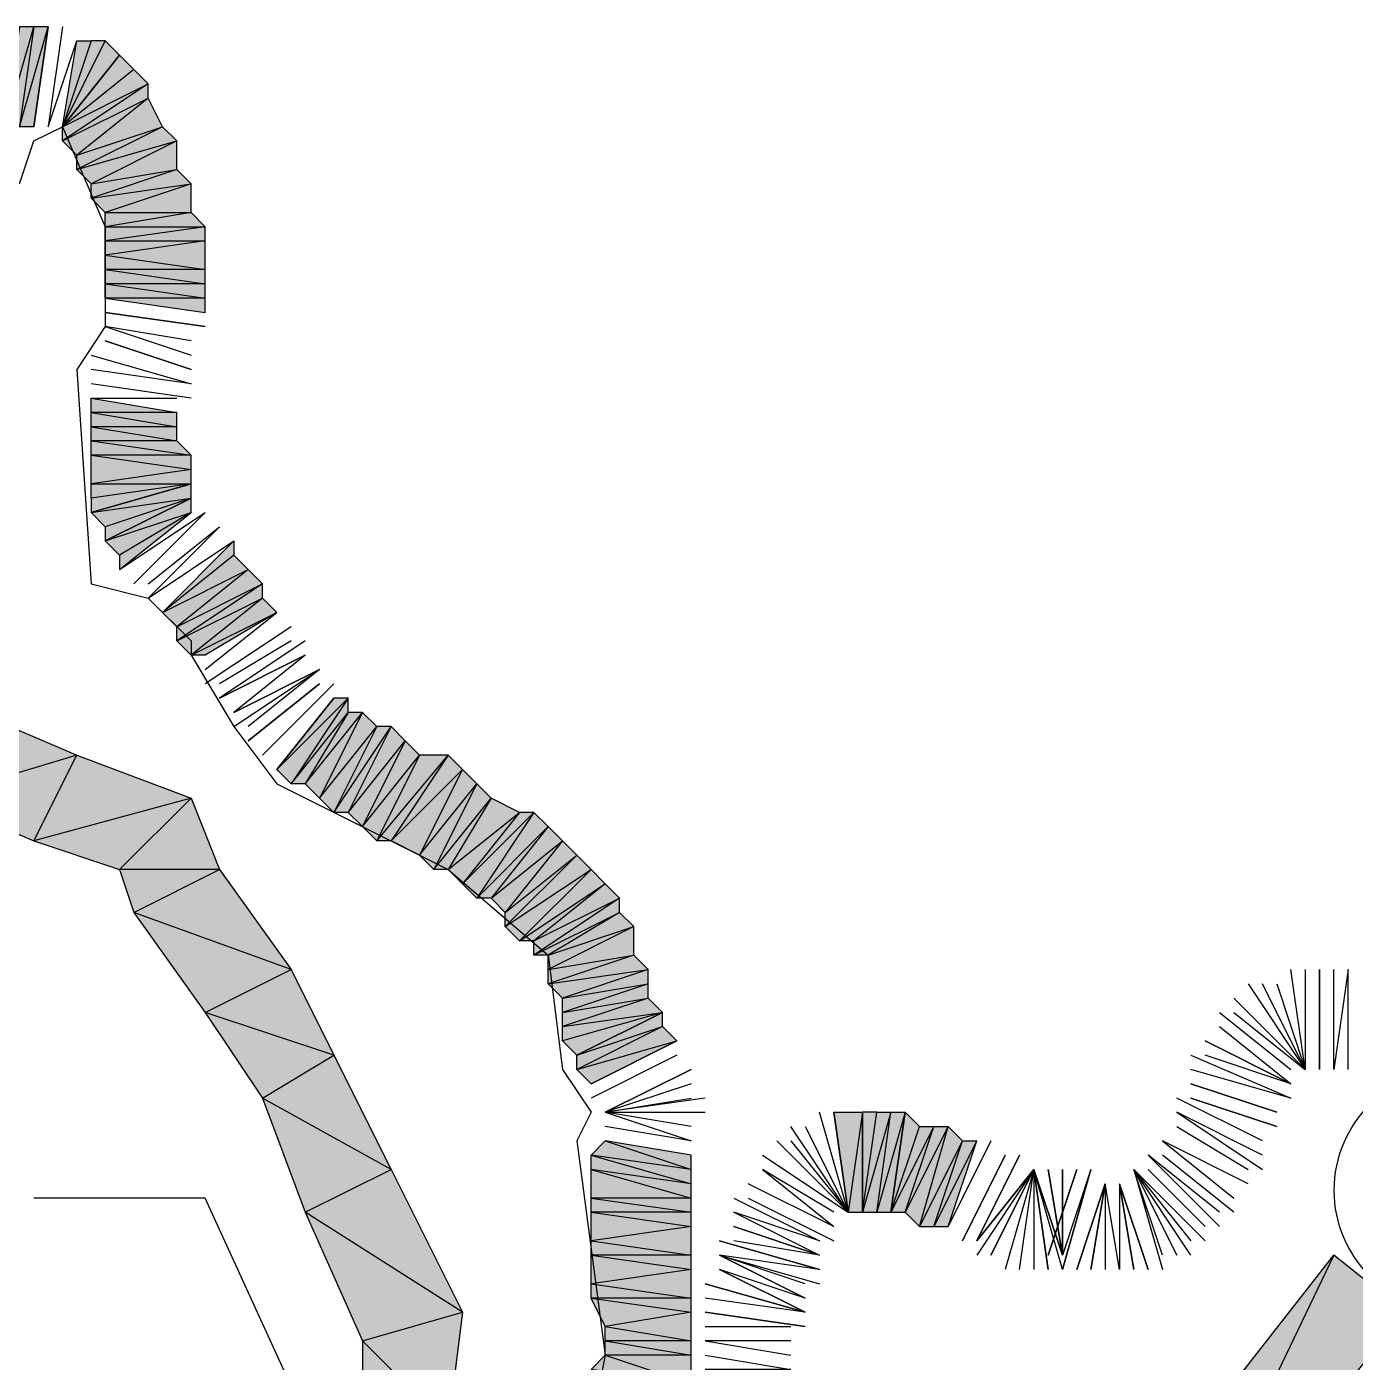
# Model space of a CAD drawing. Header units: millimetres. Extents: x 658 to 813, y 806 to 883.
# Drawn here: x 786.3152 to 786.5979, y 864.9454 to 865.2297 of the extents above; entities that cross this region are included whole.
import ezdxf

# ---------------------------------------------------------------- set-up
doc = ezdxf.new("R2010")
doc.units = ezdxf.units.MM
doc.header["$LTSCALE"] = 0.1
doc.linetypes.add('atContinuous2', pattern=[0])
for name, color, linetype in [('JL-ARTERI', 7, 'Continuous'), ('KLEKTOR1', 7, 'Continuous'), ('PANTAI', 7, 'Continuous'), ('pantai1', 7, 'Continuous'), ('SYMBOL', 7, 'Continuous'), ('TEXT', 8, 'Continuous'), ('zat_Mask_solid', 7, 'Continuous')]:
    doc.layers.add(name, color=color, linetype=linetype)

msp = doc.modelspace()

# ---------------------------------------------------------------- hatches: boundary and pattern name
at = {"layer": 'JL-ARTERI'}
for points in [[(786.59333, 864.96822), (786.55685, 864.89222), (786.53861, 864.8983)], [(786.60853, 864.95606), (786.59333, 864.96822), (786.55685, 864.89222)]]:
    msp.add_hatch(color=7, dxfattribs=at).paths.add_polyline_path(points)
at = {"layer": 'KLEKTOR1'}
h = msp.add_hatch(color=7, dxfattribs=at)
h.paths.add_polyline_path([(786.38661, 864.93782), (786.40485, 864.93174), (786.38661, 864.94998)], flags=17)
h.paths.add_polyline_path([(786.40485, 864.93174), (786.38661, 864.94998), (786.40789, 864.95606)])
at = {"layer": 'pantai1'}
h = msp.add_hatch(color=7, dxfattribs=at)
h.paths.add_polyline_path([(786.31365, 865.22967), (786.31061, 865.20839), (786.31669, 865.22967)], flags=16)
h.paths.add_polyline_path([(786.31061, 865.20839), (786.31669, 865.22967), (786.31365, 865.20839)])
h = msp.add_hatch(color=7, dxfattribs=at)
h.paths.add_polyline_path([(786.31669, 865.22967), (786.31365, 865.20839), (786.31973, 865.22967)], flags=16)
h.paths.add_polyline_path([(786.31365, 865.20839), (786.31973, 865.22967), (786.31669, 865.20839)])
h = msp.add_hatch(color=7, dxfattribs=at)
h.paths.add_polyline_path([(786.32581, 865.22663), (786.32885, 865.22663), (786.32277, 865.20839)], flags=16)
h.paths.add_polyline_path([(786.32885, 865.22663), (786.32277, 865.20839), (786.33189, 865.22663)], flags=16)
h.paths.add_polyline_path([(786.32277, 865.20839), (786.33189, 865.22663), (786.33493, 865.22359)])
for points in [[(786.33493, 865.22359), (786.33797, 865.22055), (786.32277, 865.20839)], [(786.33797, 865.22055), (786.32277, 865.20839), (786.34101, 865.21751)], [(786.34709, 865.14758), (786.32885, 865.14758), (786.32885, 865.15062)], [(786.35013, 865.12934), (786.33189, 865.12022), (786.35013, 865.1263)], [(786.33189, 865.12022), (786.35013, 865.1263), (786.33493, 865.11718)], [(786.35013, 865.1263), (786.33493, 865.11718), (786.33493, 865.11414)], [(786.35925, 865.12022), (786.35925, 865.11718), (786.34405, 865.10502)], [(786.35925, 865.11718), (786.34405, 865.10502), (786.36229, 865.11414)], [(786.34405, 865.10502), (786.36229, 865.11414), (786.34709, 865.10198)], [(786.36229, 865.11414), (786.34709, 865.10198), (786.36533, 865.1111)], [(786.45045, 865.0199), (786.43221, 865.01078), (786.45045, 865.01686)]]:
    msp.add_hatch(color=7, dxfattribs=at).paths.add_polyline_path(points)
h = msp.add_hatch(color=7, dxfattribs=at)
h.paths.add_polyline_path([(786.32277, 865.20839), (786.34101, 865.21751), (786.32277, 865.20535)], flags=17)
h.paths.add_polyline_path([(786.34101, 865.21751), (786.32277, 865.20535), (786.34101, 865.21447)], flags=17)
h = msp.add_hatch(color=7, dxfattribs=at)
h.paths.add_polyline_path([(786.32581, 865.20231), (786.34405, 865.20839), (786.32581, 865.19927)], flags=17)
h.paths.add_polyline_path([(786.34405, 865.20839), (786.32581, 865.19927), (786.34709, 865.20535)])
h = msp.add_hatch(color=7, dxfattribs=at)
h.paths.add_polyline_path([(786.32581, 865.19927), (786.34709, 865.20535), (786.32885, 865.19623)])
h.paths.add_polyline_path([(786.34709, 865.20535), (786.32885, 865.19623), (786.34709, 865.19927)], flags=17)
h = msp.add_hatch(color=7, dxfattribs=at)
h.paths.add_polyline_path([(786.32885, 865.19623), (786.34709, 865.19927), (786.32885, 865.19319)], flags=17)
h.paths.add_polyline_path([(786.34709, 865.19927), (786.32885, 865.19319), (786.35013, 865.19623)])
h = msp.add_hatch(color=7, dxfattribs=at)
h.paths.add_polyline_path([(786.32885, 865.19319), (786.35013, 865.19623), (786.33189, 865.19015)])
h.paths.add_polyline_path([(786.35013, 865.19623), (786.33189, 865.19015), (786.35013, 865.19015)], flags=17)
h = msp.add_hatch(color=7, dxfattribs=at)
h.paths.add_polyline_path([(786.33189, 865.19015), (786.35013, 865.19015), (786.33189, 865.18711)], flags=16)
h.paths.add_polyline_path([(786.35013, 865.19015), (786.33189, 865.18711), (786.35317, 865.18711)])
h = msp.add_hatch(color=7, dxfattribs=at)
h.paths.add_polyline_path([(786.33189, 865.18711), (786.35317, 865.18711), (786.33189, 865.18407)], flags=16)
h.paths.add_polyline_path([(786.35317, 865.18711), (786.33189, 865.18407), (786.35317, 865.18407)])
h = msp.add_hatch(color=7, dxfattribs=at)
h.paths.add_polyline_path([(786.33189, 865.18407), (786.35317, 865.18407), (786.33189, 865.18103)], flags=16)
h.paths.add_polyline_path([(786.35317, 865.18407), (786.33189, 865.18103), (786.35317, 865.17799)])
h.paths.add_polyline_path([(786.33189, 865.18103), (786.35317, 865.17799), (786.33189, 865.17799)], flags=17)
h = msp.add_hatch(color=7, dxfattribs=at)
h.paths.add_polyline_path([(786.35317, 865.17799), (786.33189, 865.17799), (786.35317, 865.17495)], flags=17)
h.paths.add_polyline_path([(786.33189, 865.17799), (786.35317, 865.17495), (786.33189, 865.17495)], flags=17)
h = msp.add_hatch(color=7, dxfattribs=at)
h.paths.add_polyline_path([(786.35317, 865.17495), (786.33189, 865.17495), (786.35317, 865.17191)], flags=17)
h.paths.add_polyline_path([(786.33189, 865.17495), (786.35317, 865.17191), (786.33189, 865.17191)], flags=17)
h = msp.add_hatch(color=7, dxfattribs=at)
h.paths.add_polyline_path([(786.34709, 865.14758), (786.32885, 865.14758), (786.34709, 865.14454)], flags=17)
h.paths.add_polyline_path([(786.32885, 865.14758), (786.34709, 865.14454), (786.32885, 865.14454)], flags=17)
h = msp.add_hatch(color=7, dxfattribs=at)
h.paths.add_polyline_path([(786.34709, 865.14454), (786.32885, 865.14454), (786.34709, 865.1415)], flags=17)
h.paths.add_polyline_path([(786.32885, 865.14454), (786.34709, 865.1415), (786.32885, 865.1415)], flags=17)
h = msp.add_hatch(color=7, dxfattribs=at)
h.paths.add_polyline_path([(786.34709, 865.1415), (786.32885, 865.1415), (786.35013, 865.13846)], flags=17)
h.paths.add_polyline_path([(786.32885, 865.1415), (786.35013, 865.13846), (786.32885, 865.13846)], flags=17)
h = msp.add_hatch(color=7, dxfattribs=at)
h.paths.add_polyline_path([(786.35013, 865.13846), (786.32885, 865.13846), (786.35013, 865.13542)], flags=17)
h.paths.add_polyline_path([(786.32885, 865.13846), (786.35013, 865.13542), (786.32885, 865.13238)])
h.paths.add_polyline_path([(786.35013, 865.13542), (786.32885, 865.13238), (786.35013, 865.13238)], flags=17)
h = msp.add_hatch(color=7, dxfattribs=at)
h.paths.add_polyline_path([(786.32885, 865.13238), (786.35013, 865.13238), (786.32885, 865.12934)], flags=16)
h.paths.add_polyline_path([(786.35013, 865.13238), (786.32885, 865.12934), (786.32885, 865.1263)])
h = msp.add_hatch(color=7, dxfattribs=at)
h.paths.add_polyline_path([(786.34709, 865.10198), (786.36533, 865.1111), (786.34709, 865.09894)], flags=17)
h.paths.add_polyline_path([(786.36533, 865.1111), (786.34709, 865.09894), (786.36533, 865.10806)], flags=17)
h = msp.add_hatch(color=7, dxfattribs=at)
h.paths.add_polyline_path([(786.36533, 865.10806), (786.35013, 865.0959), (786.36837, 865.10502)])
h.paths.add_polyline_path([(786.35013, 865.0959), (786.36837, 865.10502), (786.35317, 865.0959)], flags=17)
h = msp.add_hatch(color=7, dxfattribs=at)
h.paths.add_polyline_path([(786.38053, 865.08678), (786.36837, 865.07158), (786.38357, 865.08678)], flags=16)
h.paths.add_polyline_path([(786.36837, 865.07158), (786.38357, 865.08678), (786.37141, 865.06854)])
h.paths.add_polyline_path([(786.38357, 865.08678), (786.37141, 865.06854), (786.38357, 865.08374)], flags=17)
h.paths.add_polyline_path([(786.37141, 865.06854), (786.38357, 865.08374), (786.37445, 865.06854)], flags=16)
h = msp.add_hatch(color=7, dxfattribs=at)
h.paths.add_polyline_path([(786.38357, 865.08374), (786.37445, 865.06854), (786.38661, 865.08374)], flags=16)
h.paths.add_polyline_path([(786.37445, 865.06854), (786.38661, 865.08374), (786.37749, 865.0655)])
h = msp.add_hatch(color=7, dxfattribs=at)
h.paths.add_polyline_path([(786.38965, 865.0807), (786.38053, 865.06246), (786.39269, 865.0807)], flags=16)
h.paths.add_polyline_path([(786.38053, 865.06246), (786.39269, 865.0807), (786.38357, 865.06246)])
h = msp.add_hatch(color=7, dxfattribs=at)
h.paths.add_polyline_path([(786.39877, 865.07462), (786.38965, 865.05638), (786.40485, 865.07462)], flags=16)
h.paths.add_polyline_path([(786.38965, 865.05638), (786.40485, 865.07462), (786.39269, 865.05638)])
h = msp.add_hatch(color=7, dxfattribs=at)
h.paths.add_polyline_path([(786.41093, 865.06854), (786.40181, 865.0503), (786.41397, 865.0655)])
h.paths.add_polyline_path([(786.40181, 865.0503), (786.41397, 865.0655), (786.40485, 865.0503)], flags=17)
h = msp.add_hatch(color=7, dxfattribs=at)
h.paths.add_polyline_path([(786.42005, 865.06246), (786.40789, 865.04726), (786.42309, 865.06246)], flags=16)
h.paths.add_polyline_path([(786.40789, 865.04726), (786.42309, 865.06246), (786.41093, 865.04422)])
h = msp.add_hatch(color=7, dxfattribs=at)
h.paths.add_polyline_path([(786.42309, 865.06246), (786.41093, 865.04422), (786.42613, 865.05942)])
h.paths.add_polyline_path([(786.41093, 865.04422), (786.42613, 865.05942), (786.41397, 865.04422)], flags=17)
h = msp.add_hatch(color=7, dxfattribs=at)
h.paths.add_polyline_path([(786.41701, 865.04118), (786.43221, 865.05334), (786.41701, 865.03814)], flags=17)
h.paths.add_polyline_path([(786.43221, 865.05334), (786.41701, 865.03814), (786.43525, 865.0503)])
h = msp.add_hatch(color=7, dxfattribs=at)
h.paths.add_polyline_path([(786.43525, 865.0503), (786.42005, 865.0351), (786.43829, 865.04726)])
h.paths.add_polyline_path([(786.42005, 865.0351), (786.43829, 865.04726), (786.42309, 865.0351)], flags=17)
h = msp.add_hatch(color=7, dxfattribs=at)
h.paths.add_polyline_path([(786.42309, 865.0351), (786.44133, 865.04422), (786.42309, 865.03206)], flags=17)
h.paths.add_polyline_path([(786.44133, 865.04422), (786.42309, 865.03206), (786.44133, 865.04118)], flags=17)
h.paths.add_polyline_path([(786.42309, 865.03206), (786.44133, 865.04118), (786.42613, 865.03206)], flags=0)
h = msp.add_hatch(color=7, dxfattribs=at)
h.paths.add_polyline_path([(786.42613, 865.03206), (786.44437, 865.03814), (786.42613, 865.02902)], flags=17)
h.paths.add_polyline_path([(786.44437, 865.03814), (786.42613, 865.02902), (786.44437, 865.03206)], flags=17)
h = msp.add_hatch(color=7, dxfattribs=at)
h.paths.add_polyline_path([(786.42613, 865.02902), (786.44437, 865.03206), (786.42613, 865.02598)], flags=17)
h.paths.add_polyline_path([(786.44437, 865.03206), (786.42613, 865.02598), (786.44741, 865.02902)])
h = msp.add_hatch(color=7, dxfattribs=at)
h.paths.add_polyline_path([(786.42613, 865.02598), (786.44741, 865.02902), (786.42917, 865.02294)])
h.paths.add_polyline_path([(786.44741, 865.02902), (786.42917, 865.02294), (786.44741, 865.02598)], flags=17)
h = msp.add_hatch(color=7, dxfattribs=at)
h.paths.add_polyline_path([(786.42917, 865.02294), (786.44741, 865.02598), (786.42917, 865.0199)], flags=17)
h.paths.add_polyline_path([(786.44741, 865.02598), (786.42917, 865.0199), (786.44741, 865.02294)], flags=17)
h = msp.add_hatch(color=7, dxfattribs=at)
h.paths.add_polyline_path([(786.42917, 865.0199), (786.44741, 865.02294), (786.42917, 865.01686)], flags=17)
h.paths.add_polyline_path([(786.44741, 865.02294), (786.42917, 865.01686), (786.45045, 865.0199)])
h = msp.add_hatch(color=7, dxfattribs=at)
h.paths.add_polyline_path([(786.42917, 865.01686), (786.45045, 865.0199), (786.42917, 865.01382)], flags=17)
h.paths.add_polyline_path([(786.45045, 865.0199), (786.42917, 865.01382), (786.43221, 865.01078)])
h = msp.add_hatch(color=7, dxfattribs=at)
h.paths.add_polyline_path([(786.43221, 865.01078), (786.45045, 865.01686), (786.43221, 865.00774)], flags=17)
h.paths.add_polyline_path([(786.45045, 865.01686), (786.43221, 865.00774), (786.45349, 865.01382)])
h = msp.add_hatch(color=7, dxfattribs=at)
h.paths.add_polyline_path([(786.49301, 864.97734), (786.49301, 864.99862), (786.48997, 864.97734)], flags=17)
h.paths.add_polyline_path([(786.49301, 864.99862), (786.48997, 864.97734), (786.48693, 864.99862)])
h = msp.add_hatch(color=7, dxfattribs=at)
h.paths.add_polyline_path([(786.49605, 864.97734), (786.49909, 864.99862), (786.49301, 864.97734)], flags=17)
h.paths.add_polyline_path([(786.49909, 864.99862), (786.49301, 864.97734), (786.49605, 864.99862)], flags=17)
h.paths.add_polyline_path([(786.49301, 864.97734), (786.49605, 864.99862), (786.49301, 864.99862)], flags=0)
h = msp.add_hatch(color=7, dxfattribs=at)
h.paths.add_polyline_path([(786.49909, 864.97734), (786.50213, 864.99862), (786.49605, 864.97734)], flags=17)
h.paths.add_polyline_path([(786.50213, 864.99862), (786.49605, 864.97734), (786.49909, 864.99862)], flags=17)
h = msp.add_hatch(color=7, dxfattribs=at)
h.paths.add_polyline_path([(786.50213, 864.97734), (786.50821, 864.99558), (786.49909, 864.97734)], flags=17)
h.paths.add_polyline_path([(786.50821, 864.99558), (786.49909, 864.97734), (786.50517, 864.99558)], flags=17)
h = msp.add_hatch(color=7, dxfattribs=at)
h.paths.add_polyline_path([(786.50517, 864.9743), (786.51125, 864.99558), (786.50213, 864.97734)])
h.paths.add_polyline_path([(786.51125, 864.99558), (786.50213, 864.97734), (786.50821, 864.99558)], flags=17)
h = msp.add_hatch(color=7, dxfattribs=at)
h.paths.add_polyline_path([(786.50821, 864.9743), (786.51429, 864.99254), (786.50517, 864.9743)], flags=17)
h.paths.add_polyline_path([(786.51429, 864.99254), (786.50517, 864.9743), (786.51125, 864.99558)])
h = msp.add_hatch(color=7, dxfattribs=at)
h.paths.add_polyline_path([(786.45653, 864.9895), (786.43829, 864.99254), (786.45653, 864.98646)], flags=17)
h.paths.add_polyline_path([(786.43829, 864.99254), (786.45653, 864.98646), (786.43525, 864.9895)])
h = msp.add_hatch(color=7, dxfattribs=at)
h.paths.add_polyline_path([(786.51125, 864.9743), (786.51733, 864.99254), (786.50821, 864.9743)], flags=17)
h.paths.add_polyline_path([(786.51733, 864.99254), (786.50821, 864.9743), (786.51429, 864.99254)], flags=17)
h = msp.add_hatch(color=7, dxfattribs=at)
h.paths.add_polyline_path([(786.45653, 864.98646), (786.43525, 864.9895), (786.45653, 864.98342)], flags=17)
h.paths.add_polyline_path([(786.43525, 864.9895), (786.45653, 864.98342), (786.43525, 864.98646)], flags=17)
h = msp.add_hatch(color=7, dxfattribs=at)
h.paths.add_polyline_path([(786.45653, 864.98342), (786.43525, 864.98646), (786.45653, 864.98038)], flags=17)
h.paths.add_polyline_path([(786.43525, 864.98646), (786.45653, 864.98038), (786.43525, 864.98038)], flags=17)
h = msp.add_hatch(color=7, dxfattribs=at)
h.paths.add_polyline_path([(786.45653, 864.98038), (786.43525, 864.98038), (786.45653, 864.97734)], flags=17)
h.paths.add_polyline_path([(786.43525, 864.98038), (786.45653, 864.97734), (786.43525, 864.97734)], flags=17)
h = msp.add_hatch(color=7, dxfattribs=at)
h.paths.add_polyline_path([(786.45653, 864.97734), (786.43525, 864.97734), (786.45653, 864.9743)], flags=17)
h.paths.add_polyline_path([(786.43525, 864.97734), (786.45653, 864.9743), (786.43525, 864.97126)])
h = msp.add_hatch(color=7, dxfattribs=at)
h.paths.add_polyline_path([(786.45653, 864.9743), (786.43525, 864.97126), (786.45653, 864.96822)])
h.paths.add_polyline_path([(786.43525, 864.97126), (786.45653, 864.96822), (786.43525, 864.96822)], flags=17)
h = msp.add_hatch(color=7, dxfattribs=at)
h.paths.add_polyline_path([(786.45653, 864.96822), (786.43525, 864.96822), (786.45653, 864.96518)], flags=17)
h.paths.add_polyline_path([(786.43525, 864.96822), (786.45653, 864.96518), (786.43525, 864.96214)])
h = msp.add_hatch(color=7, dxfattribs=at)
h.paths.add_polyline_path([(786.45653, 864.96518), (786.43525, 864.96214), (786.45653, 864.9591)])
h.paths.add_polyline_path([(786.43525, 864.96214), (786.45653, 864.9591), (786.43525, 864.9591)], flags=17)
h = msp.add_hatch(color=7, dxfattribs=at)
h.paths.add_polyline_path([(786.45653, 864.9591), (786.43525, 864.9591), (786.45653, 864.95606)], flags=17)
h.paths.add_polyline_path([(786.43525, 864.9591), (786.45653, 864.95606), (786.43829, 864.95302)])
h = msp.add_hatch(color=7, dxfattribs=at)
h.paths.add_polyline_path([(786.45653, 864.95606), (786.43829, 864.95302), (786.45653, 864.94998)])
h.paths.add_polyline_path([(786.43829, 864.95302), (786.45653, 864.94998), (786.43829, 864.94998)], flags=17)
h = msp.add_hatch(color=7, dxfattribs=at)
h.paths.add_polyline_path([(786.45653, 864.94998), (786.43829, 864.94998), (786.45653, 864.94694)], flags=17)
h.paths.add_polyline_path([(786.43829, 864.94998), (786.45653, 864.94694), (786.43829, 864.94694)], flags=17)
h = msp.add_hatch(color=7, dxfattribs=at)
h.paths.add_polyline_path([(786.45653, 864.94694), (786.43829, 864.94694), (786.45653, 864.94086)], flags=17)
h.paths.add_polyline_path([(786.43829, 864.94694), (786.45653, 864.94086), (786.43525, 864.9439)])
at = {"layer": 'zat_Mask_solid'}
for points in [[(786.32277, 865.20535), (786.34101, 865.21447), (786.32581, 865.20231)], [(786.34101, 865.21447), (786.32581, 865.20231), (786.34405, 865.20839)], [(786.35317, 865.17191), (786.33189, 865.17191), (786.35317, 865.16887)], [(786.35013, 865.13238), (786.32885, 865.1263), (786.35013, 865.12934)], [(786.32885, 865.1263), (786.35013, 865.12934), (786.33189, 865.12326)], [(786.35013, 865.12934), (786.33189, 865.12326), (786.33189, 865.12022)], [(786.34709, 865.09894), (786.36533, 865.10806), (786.35013, 865.0959)], [(786.32581, 865.07462), (786.29541, 865.0655), (786.30453, 865.08374)], [(786.38661, 865.08374), (786.37749, 865.0655), (786.38965, 865.0807)], [(786.37749, 865.0655), (786.38965, 865.0807), (786.38053, 865.06246)], [(786.39269, 865.0807), (786.38357, 865.06246), (786.39573, 865.07766)], [(786.38357, 865.06246), (786.39573, 865.07766), (786.38661, 865.05942)], [(786.39573, 865.07766), (786.38661, 865.05942), (786.39877, 865.07462)], [(786.31669, 865.05638), (786.32581, 865.07462), (786.29541, 865.0655)], [(786.35013, 865.0655), (786.31669, 865.05638), (786.32581, 865.07462)], [(786.38661, 865.05942), (786.39877, 865.07462), (786.38965, 865.05638)], [(786.40485, 865.07462), (786.39269, 865.05638), (786.40789, 865.07158)], [(786.39269, 865.05638), (786.40789, 865.07158), (786.39877, 865.05334)], [(786.40789, 865.07158), (786.39877, 865.05334), (786.41093, 865.06854)], [(786.39877, 865.05334), (786.41093, 865.06854), (786.40181, 865.0503)], [(786.33493, 865.0503), (786.35013, 865.0655), (786.31669, 865.05638)], [(786.35621, 865.0503), (786.33493, 865.0503), (786.35013, 865.0655)], [(786.41397, 865.0655), (786.40485, 865.0503), (786.42005, 865.06246)], [(786.40485, 865.0503), (786.42005, 865.06246), (786.40789, 865.04726)], [(786.42613, 865.05942), (786.41397, 865.04422), (786.42917, 865.05638)], [(786.41397, 865.04422), (786.42917, 865.05638), (786.41701, 865.04118)], [(786.42917, 865.05638), (786.41701, 865.04118), (786.43221, 865.05334)], [(786.33797, 865.04118), (786.35621, 865.0503), (786.33493, 865.0503)], [(786.37141, 865.02902), (786.33797, 865.04118), (786.35621, 865.0503)], [(786.41701, 865.03814), (786.43525, 865.0503), (786.42005, 865.0351)], [(786.43829, 865.04726), (786.42309, 865.0351), (786.44133, 865.04422)], [(786.35317, 865.0199), (786.37141, 865.02902), (786.33797, 865.04118)], [(786.44133, 865.04118), (786.42613, 865.03206), (786.44437, 865.03814)], [(786.38053, 865.01078), (786.35317, 865.0199), (786.37141, 865.02902)], [(786.36533, 865.00166), (786.38053, 865.01078), (786.35317, 865.0199)], [(786.43221, 865.00774), (786.45349, 865.01382), (786.43525, 865.0047)], [(786.39269, 864.98646), (786.36533, 865.00166), (786.38053, 865.01078)], [(786.37445, 864.97734), (786.39269, 864.98646), (786.36533, 865.00166)], [(786.49909, 864.97734), (786.50517, 864.99558), (786.50213, 864.99862)], [(786.40789, 864.95606), (786.37445, 864.97734), (786.39269, 864.98646)], [(786.38661, 864.94998), (786.40789, 864.95606), (786.37445, 864.97734)]]:
    msp.add_hatch(color=7, dxfattribs=at).paths.add_polyline_path(points)

# ---------------------------------------------------------------- linework, layer by layer
at = {"layer": 'JL-ARTERI', "color": 7}
for points in [[(786.59333, 864.96822), (786.55685, 864.89222), (786.53861, 864.8983), (786.59333, 864.96822)], [(786.60853, 864.95606), (786.59333, 864.96822), (786.55685, 864.89222), (786.60853, 864.95606)]]:
    msp.add_lwpolyline(points, dxfattribs=at)
at = {"layer": 'KLEKTOR1', "color": 7}
for points in [[(786.32581, 865.07462), (786.29541, 865.0655), (786.30453, 865.08374), (786.32581, 865.07462)], [(786.31669, 865.05638), (786.32581, 865.07462), (786.29541, 865.0655), (786.31669, 865.05638)], [(786.35013, 865.0655), (786.31669, 865.05638), (786.32581, 865.07462), (786.35013, 865.0655)], [(786.33493, 865.0503), (786.35013, 865.0655), (786.31669, 865.05638), (786.33493, 865.0503)], [(786.35621, 865.0503), (786.33493, 865.0503), (786.35013, 865.0655), (786.35621, 865.0503)], [(786.33797, 865.04118), (786.35621, 865.0503), (786.33493, 865.0503), (786.33797, 865.04118)], [(786.37141, 865.02902), (786.33797, 865.04118), (786.35621, 865.0503), (786.37141, 865.02902)], [(786.35317, 865.0199), (786.37141, 865.02902), (786.33797, 865.04118), (786.35317, 865.0199)], [(786.38053, 865.01078), (786.35317, 865.0199), (786.37141, 865.02902), (786.38053, 865.01078)], [(786.36533, 865.00166), (786.38053, 865.01078), (786.35317, 865.0199), (786.36533, 865.00166)], [(786.39269, 864.98646), (786.36533, 865.00166), (786.38053, 865.01078), (786.39269, 864.98646)], [(786.37445, 864.97734), (786.39269, 864.98646), (786.36533, 865.00166), (786.37445, 864.97734)], [(786.40789, 864.95606), (786.37445, 864.97734), (786.39269, 864.98646), (786.40789, 864.95606)], [(786.38661, 864.94998), (786.40789, 864.95606), (786.37445, 864.97734), (786.38661, 864.94998)], [(786.40485, 864.93174), (786.38661, 864.94998), (786.40789, 864.95606), (786.40485, 864.93174)], [(786.38661, 864.93782), (786.40485, 864.93174), (786.38661, 864.94998), (786.38661, 864.93782)]]:
    msp.add_lwpolyline(points, dxfattribs=at)
at = {"layer": 'PANTAI', "color": 7}
msp.add_lwpolyline([(786.31365, 865.19623), (786.31669, 865.20535), (786.32277, 865.20839), (786.33189, 865.18711), (786.33189, 865.16583), (786.32581, 865.1567), (786.32885, 865.1111), (786.34101, 865.10806), (786.35013, 865.09894), (786.35013, 865.0959), (786.35925, 865.0807), (786.36837, 865.06854), (786.40485, 865.0503), (786.42613, 865.03206), (786.42917, 865.00774), (786.43525, 864.99862), (786.43221, 864.99254), (786.43829, 864.94694), (786.43525, 864.93174)], dxfattribs=at)
at = {"layer": 'pantai1', "color": 7, "linetype": 'atContinuous2'}
for p, q in [((786.48997, 864.97734), (786.48693, 864.99862)), ((786.48693, 864.99862), (786.49301, 864.99862)), ((786.49301, 864.99862), (786.48997, 864.97734)), ((786.49301, 864.99862), (786.48997, 864.97734)), ((786.49301, 864.97734), (786.49301, 864.99862)), ((786.48997, 864.97734), (786.49301, 864.97734))]:
    msp.add_line(p, q, dxfattribs=at)
at = {"layer": 'pantai1', "color": 7}
for points in [[(786.31365, 865.22967), (786.31061, 865.20839), (786.31669, 865.22967), (786.31365, 865.22967)], [(786.31061, 865.20839), (786.31669, 865.22967), (786.31365, 865.20839), (786.31061, 865.20839)], [(786.31669, 865.22967), (786.31365, 865.20839), (786.31973, 865.22967), (786.31669, 865.22967)], [(786.31365, 865.20839), (786.31973, 865.22967), (786.31669, 865.20839), (786.31365, 865.20839)], [(786.31669, 865.20839), (786.31973, 865.22967)], [(786.32277, 865.22967), (786.31973, 865.20839), (786.32581, 865.22663)], [(786.32581, 865.22663), (786.32885, 865.22663), (786.32277, 865.20839), (786.32581, 865.22663)], [(786.32885, 865.22663), (786.32277, 865.20839), (786.33189, 865.22663), (786.32885, 865.22663)], [(786.32277, 865.20839), (786.33189, 865.22663), (786.33493, 865.22359), (786.32277, 865.20839)], [(786.33493, 865.22359), (786.33797, 865.22055), (786.32277, 865.20839), (786.33493, 865.22359)], [(786.33797, 865.22055), (786.32277, 865.20839), (786.34101, 865.21751), (786.33797, 865.22055)], [(786.32277, 865.20839), (786.34101, 865.21751), (786.32277, 865.20535), (786.32277, 865.20839)], [(786.34101, 865.21751), (786.32277, 865.20535), (786.34101, 865.21447), (786.34101, 865.21751)], [(786.32277, 865.20535), (786.34101, 865.21447), (786.32581, 865.20231), (786.32277, 865.20535)], [(786.34101, 865.21447), (786.32581, 865.20231), (786.34405, 865.20839), (786.34101, 865.21447)], [(786.32581, 865.20231), (786.34405, 865.20839), (786.32581, 865.19927), (786.32581, 865.20231)], [(786.34405, 865.20839), (786.32581, 865.19927), (786.34709, 865.20535), (786.34405, 865.20839)], [(786.32581, 865.19927), (786.34709, 865.20535), (786.32885, 865.19623), (786.32581, 865.19927)], [(786.34709, 865.20535), (786.32885, 865.19623), (786.34709, 865.19927), (786.34709, 865.20535)], [(786.32885, 865.19623), (786.34709, 865.19927), (786.32885, 865.19319), (786.32885, 865.19623)], [(786.34709, 865.19927), (786.32885, 865.19319), (786.35013, 865.19623), (786.34709, 865.19927)], [(786.32885, 865.19319), (786.35013, 865.19623), (786.33189, 865.19015), (786.32885, 865.19319)], [(786.35013, 865.19623), (786.33189, 865.19015), (786.35013, 865.19015), (786.35013, 865.19623)], [(786.33189, 865.19015), (786.35013, 865.19015), (786.33189, 865.18711), (786.33189, 865.19015)], [(786.35013, 865.19015), (786.33189, 865.18711), (786.35317, 865.18711), (786.35013, 865.19015)], [(786.33189, 865.18711), (786.35317, 865.18711), (786.33189, 865.18407), (786.33189, 865.18711)], [(786.35317, 865.18711), (786.33189, 865.18407), (786.35317, 865.18407), (786.35317, 865.18711)], [(786.33189, 865.18407), (786.35317, 865.18407), (786.33189, 865.18103), (786.33189, 865.18407)], [(786.35317, 865.18407), (786.33189, 865.18103), (786.35317, 865.17799), (786.35317, 865.18407)], [(786.33189, 865.18103), (786.35317, 865.17799), (786.33189, 865.17799), (786.33189, 865.18103)], [(786.35317, 865.17799), (786.33189, 865.17799), (786.35317, 865.17495), (786.35317, 865.17799)], [(786.33189, 865.17799), (786.35317, 865.17495), (786.33189, 865.17495), (786.33189, 865.17799)], [(786.35317, 865.17495), (786.33189, 865.17495), (786.35317, 865.17191), (786.35317, 865.17495)], [(786.33189, 865.17495), (786.35317, 865.17191), (786.33189, 865.17191), (786.33189, 865.17495)], [(786.35317, 865.17191), (786.33189, 865.17191), (786.35317, 865.16887), (786.35317, 865.17191)], [(786.33189, 865.16887), (786.35317, 865.16583), (786.33189, 865.16887)], [(786.35013, 865.16278), (786.33189, 865.16583), (786.35013, 865.15974)], [(786.33189, 865.16278), (786.35013, 865.1567), (786.33189, 865.16278)], [(786.32885, 865.15974), (786.35013, 865.15366), (786.32885, 865.1567)], [(786.35013, 865.15062), (786.32885, 865.15366)], [(786.32885, 865.15062), (786.34709, 865.15062)], [(786.34709, 865.14758), (786.32885, 865.14758), (786.32885, 865.15062), (786.34709, 865.14758)], [(786.34709, 865.14758), (786.32885, 865.14758), (786.34709, 865.14454), (786.34709, 865.14758)], [(786.32885, 865.14758), (786.34709, 865.14454), (786.32885, 865.14454), (786.32885, 865.14758)], [(786.34709, 865.14454), (786.32885, 865.14454), (786.34709, 865.1415), (786.34709, 865.14454)], [(786.32885, 865.14454), (786.34709, 865.1415), (786.32885, 865.1415), (786.32885, 865.14454)], [(786.34709, 865.1415), (786.32885, 865.1415), (786.35013, 865.13846), (786.34709, 865.1415)], [(786.32885, 865.1415), (786.35013, 865.13846), (786.32885, 865.13846), (786.32885, 865.1415)], [(786.35013, 865.13846), (786.32885, 865.13846), (786.35013, 865.13542), (786.35013, 865.13846)], [(786.32885, 865.13846), (786.35013, 865.13542), (786.32885, 865.13238), (786.32885, 865.13846)], [(786.35013, 865.13542), (786.32885, 865.13238), (786.35013, 865.13238), (786.35013, 865.13542)], [(786.32885, 865.13238), (786.35013, 865.13238), (786.32885, 865.12934), (786.32885, 865.13238)], [(786.35013, 865.13238), (786.32885, 865.12934), (786.32885, 865.1263), (786.35013, 865.13238)], [(786.35013, 865.13238), (786.32885, 865.1263), (786.35013, 865.12934), (786.35013, 865.13238)], [(786.32885, 865.1263), (786.35013, 865.12934), (786.33189, 865.12326), (786.32885, 865.1263)], [(786.35013, 865.12934), (786.33189, 865.12326), (786.33189, 865.12022), (786.35013, 865.12934)], [(786.35013, 865.12934), (786.33189, 865.12022), (786.35013, 865.1263), (786.35013, 865.12934)], [(786.33189, 865.12022), (786.35013, 865.1263), (786.33493, 865.11718), (786.33189, 865.12022)], [(786.35013, 865.1263), (786.33493, 865.11718), (786.33493, 865.11414), (786.35013, 865.1263)], [(786.33493, 865.11414), (786.35317, 865.1263), (786.33797, 865.1111), (786.35317, 865.1263)], [(786.34101, 865.1111), (786.35621, 865.12326), (786.34101, 865.10806), (786.35925, 865.12022)], [(786.35925, 865.12022), (786.35925, 865.11718), (786.34405, 865.10502), (786.35925, 865.12022)], [(786.35925, 865.11718), (786.34405, 865.10502), (786.36229, 865.11414), (786.35925, 865.11718)], [(786.34405, 865.10502), (786.36229, 865.11414), (786.34709, 865.10198), (786.34405, 865.10502)], [(786.36229, 865.11414), (786.34709, 865.10198), (786.36533, 865.1111), (786.36229, 865.11414)], [(786.34709, 865.10198), (786.36533, 865.1111), (786.34709, 865.09894), (786.34709, 865.10198)], [(786.36533, 865.1111), (786.34709, 865.09894), (786.36533, 865.10806), (786.36533, 865.1111)], [(786.34709, 865.09894), (786.36533, 865.10806), (786.35013, 865.0959), (786.34709, 865.09894)], [(786.36533, 865.10806), (786.35013, 865.0959), (786.36837, 865.10502), (786.36533, 865.10806)], [(786.35013, 865.0959), (786.36837, 865.10502), (786.35317, 865.0959), (786.35013, 865.0959)], [(786.35317, 865.09286), (786.36837, 865.10502)], [(786.37141, 865.10198), (786.35317, 865.08982)], [(786.37141, 865.09894), (786.35621, 865.08982)], [(786.37445, 865.09894), (786.35621, 865.08678), (786.37445, 865.0959), (786.35621, 865.08678)], [(786.37445, 865.0959), (786.35925, 865.08374), (786.37749, 865.09286), (786.35925, 865.08374)], [(786.35925, 865.0807), (786.37749, 865.09286), (786.36229, 865.0807)], [(786.37749, 865.08982), (786.36229, 865.07766), (786.37749, 865.08982)], [(786.38053, 865.08982), (786.36533, 865.07462)], [(786.36837, 865.07158), (786.38053, 865.08678)], [(786.38053, 865.08678), (786.36837, 865.07158), (786.38357, 865.08678), (786.38053, 865.08678)], [(786.36837, 865.07158), (786.38357, 865.08678), (786.37141, 865.06854), (786.36837, 865.07158)], [(786.38357, 865.08678), (786.37141, 865.06854), (786.38357, 865.08374), (786.38357, 865.08678)], [(786.37141, 865.06854), (786.38357, 865.08374), (786.37445, 865.06854), (786.37141, 865.06854)], [(786.38357, 865.08374), (786.37445, 865.06854), (786.38661, 865.08374), (786.38357, 865.08374)], [(786.37445, 865.06854), (786.38661, 865.08374), (786.37749, 865.0655), (786.37445, 865.06854)], [(786.38661, 865.08374), (786.37749, 865.0655), (786.38965, 865.0807), (786.38661, 865.08374)], [(786.37749, 865.0655), (786.38965, 865.0807), (786.38053, 865.06246), (786.37749, 865.0655)], [(786.38965, 865.0807), (786.38053, 865.06246), (786.39269, 865.0807), (786.38965, 865.0807)], [(786.38053, 865.06246), (786.39269, 865.0807), (786.38357, 865.06246), (786.38053, 865.06246)], [(786.39269, 865.0807), (786.38357, 865.06246), (786.39573, 865.07766), (786.39269, 865.0807)], [(786.38357, 865.06246), (786.39573, 865.07766), (786.38661, 865.05942), (786.38357, 865.06246)], [(786.39573, 865.07766), (786.38661, 865.05942), (786.39877, 865.07462), (786.39573, 865.07766)], [(786.38661, 865.05942), (786.39877, 865.07462), (786.38965, 865.05638), (786.38661, 865.05942)], [(786.39877, 865.07462), (786.38965, 865.05638), (786.40485, 865.07462), (786.39877, 865.07462)], [(786.38965, 865.05638), (786.40485, 865.07462), (786.39269, 865.05638), (786.38965, 865.05638)], [(786.40485, 865.07462), (786.39269, 865.05638), (786.40789, 865.07158), (786.40485, 865.07462)], [(786.39269, 865.05638), (786.40789, 865.07158), (786.39877, 865.05334), (786.39269, 865.05638)], [(786.40789, 865.07158), (786.39877, 865.05334), (786.41093, 865.06854), (786.40789, 865.07158)], [(786.39877, 865.05334), (786.41093, 865.06854), (786.40181, 865.0503), (786.39877, 865.05334)], [(786.41093, 865.06854), (786.40181, 865.0503), (786.41397, 865.0655), (786.41093, 865.06854)], [(786.40181, 865.0503), (786.41397, 865.0655), (786.40485, 865.0503), (786.40181, 865.0503)], [(786.41397, 865.0655), (786.40485, 865.0503), (786.42005, 865.06246), (786.41397, 865.0655)], [(786.40485, 865.0503), (786.42005, 865.06246), (786.40789, 865.04726), (786.40485, 865.0503)], [(786.42005, 865.06246), (786.40789, 865.04726), (786.42309, 865.06246), (786.42005, 865.06246)], [(786.40789, 865.04726), (786.42309, 865.06246), (786.41093, 865.04422), (786.40789, 865.04726)], [(786.42309, 865.06246), (786.41093, 865.04422), (786.42613, 865.05942), (786.42309, 865.06246)], [(786.41093, 865.04422), (786.42613, 865.05942), (786.41397, 865.04422), (786.41093, 865.04422)], [(786.42613, 865.05942), (786.41397, 865.04422), (786.42917, 865.05638), (786.42613, 865.05942)], [(786.41397, 865.04422), (786.42917, 865.05638), (786.41701, 865.04118), (786.41397, 865.04422)], [(786.42917, 865.05638), (786.41701, 865.04118), (786.43221, 865.05334), (786.42917, 865.05638)], [(786.41701, 865.04118), (786.43221, 865.05334), (786.41701, 865.03814), (786.41701, 865.04118)], [(786.43221, 865.05334), (786.41701, 865.03814), (786.43525, 865.0503), (786.43221, 865.05334)], [(786.41701, 865.03814), (786.43525, 865.0503), (786.42005, 865.0351), (786.41701, 865.03814)], [(786.43525, 865.0503), (786.42005, 865.0351), (786.43829, 865.04726), (786.43525, 865.0503)], [(786.42005, 865.0351), (786.43829, 865.04726), (786.42309, 865.0351), (786.42005, 865.0351)], [(786.43829, 865.04726), (786.42309, 865.0351), (786.44133, 865.04422), (786.43829, 865.04726)], [(786.42309, 865.0351), (786.44133, 865.04422), (786.42309, 865.03206), (786.42309, 865.0351)], [(786.44133, 865.04422), (786.42309, 865.03206), (786.44133, 865.04118), (786.44133, 865.04422)], [(786.42309, 865.03206), (786.44133, 865.04118), (786.42613, 865.03206), (786.42309, 865.03206)], [(786.44133, 865.04118), (786.42613, 865.03206), (786.44437, 865.03814), (786.44133, 865.04118)], [(786.42613, 865.03206), (786.44437, 865.03814), (786.42613, 865.02902), (786.42613, 865.03206)], [(786.44437, 865.03814), (786.42613, 865.02902), (786.44437, 865.03206), (786.44437, 865.03814)], [(786.42613, 865.02902), (786.44437, 865.03206), (786.42613, 865.02598), (786.42613, 865.02902)], [(786.44437, 865.03206), (786.42613, 865.02598), (786.44741, 865.02902), (786.44437, 865.03206)], [(786.42613, 865.02598), (786.44741, 865.02902), (786.42917, 865.02294), (786.42613, 865.02598)], [(786.44741, 865.02902), (786.42917, 865.02294), (786.44741, 865.02598), (786.44741, 865.02902)], [(786.58725, 865.02902), (786.58725, 865.00774), (786.58421, 865.02902)], [(786.59029, 865.00774), (786.59029, 865.02902), (786.59029, 865.00774)], [(786.59637, 865.00774), (786.59637, 865.02902), (786.59333, 865.00774), (786.59333, 865.02902)], [(786.42917, 865.02294), (786.44741, 865.02598), (786.42917, 865.0199), (786.42917, 865.02294)], [(786.44741, 865.02598), (786.42917, 865.0199), (786.44741, 865.02294), (786.44741, 865.02598)], [(786.57509, 865.02598), (786.58725, 865.00774), (786.57205, 865.02294)], [(786.58117, 865.02598), (786.58725, 865.00774), (786.57813, 865.02598)], [(786.42917, 865.0199), (786.44741, 865.02294), (786.42917, 865.01686), (786.42917, 865.0199)], [(786.44741, 865.02294), (786.42917, 865.01686), (786.45045, 865.0199), (786.44741, 865.02294)], [(786.42917, 865.01686), (786.45045, 865.0199), (786.42917, 865.01382), (786.42917, 865.01686)], [(786.45045, 865.0199), (786.42917, 865.01382), (786.43221, 865.01078), (786.45045, 865.0199)], [(786.45045, 865.0199), (786.43221, 865.01078), (786.45045, 865.01686), (786.45045, 865.0199)], [(786.56901, 865.0199), (786.58421, 865.00774)], [(786.57205, 865.0199), (786.58725, 865.00774)], [(786.43221, 865.01078), (786.45045, 865.01686), (786.43221, 865.00774), (786.43221, 865.01078)], [(786.45045, 865.01686), (786.43221, 865.00774), (786.45349, 865.01382), (786.45045, 865.01686)], [(786.56901, 865.01686), (786.58421, 865.0047), (786.56597, 865.01382), (786.58421, 865.0047), (786.56597, 865.01078)], [(786.43221, 865.00774), (786.45349, 865.01382), (786.43525, 865.0047), (786.43221, 865.00774)], [(786.43525, 865.0047), (786.45349, 865.01382)], [(786.45349, 865.01078), (786.43525, 865.00166)], [(786.56293, 865.01078), (786.58421, 865.00166), (786.56293, 865.00774)], [(786.45653, 865.00774), (786.43829, 864.99862), (786.45653, 865.00774)], [(786.45653, 865.0047), (786.43829, 864.99862), (786.45653, 865.00166)], [(786.56293, 865.0047), (786.58117, 864.99862), (786.56293, 865.0047)], [(786.45957, 865.00166), (786.43829, 864.99862), (786.45957, 864.99862)], [(786.57813, 864.99254), (786.55989, 865.00166)], [(786.58117, 864.99558), (786.56293, 865.00166), (786.58117, 864.99558)], [(786.45653, 864.99558), (786.43829, 864.99862), (786.45653, 864.99254), (786.43829, 864.99558)], [(786.48693, 864.99862), (786.48997, 864.97734), (786.48389, 864.99862)], [(786.49605, 864.97734), (786.49909, 864.99862), (786.49301, 864.97734), (786.49605, 864.97734)], [(786.49909, 864.99862), (786.49301, 864.97734), (786.49605, 864.99862), (786.49909, 864.99862)], [(786.49301, 864.97734), (786.49605, 864.99862), (786.49301, 864.99862), (786.49301, 864.97734)], [(786.49909, 864.97734), (786.50213, 864.99862), (786.49605, 864.97734), (786.49909, 864.97734)], [(786.50213, 864.99862), (786.49605, 864.97734), (786.49909, 864.99862), (786.50213, 864.99862)], [(786.49909, 864.97734), (786.50517, 864.99558), (786.50213, 864.99862), (786.49909, 864.97734)], [(786.57813, 864.9895), (786.55989, 864.99862), (786.57813, 864.98646)], [(786.48085, 864.99558), (786.48997, 864.97734), (786.47781, 864.99558)], [(786.50213, 864.97734), (786.50821, 864.99558), (786.49909, 864.97734), (786.50213, 864.97734)], [(786.50821, 864.99558), (786.49909, 864.97734), (786.50517, 864.99558), (786.50821, 864.99558)], [(786.50517, 864.9743), (786.51125, 864.99558), (786.50213, 864.97734), (786.50517, 864.9743)], [(786.51125, 864.99558), (786.50213, 864.97734), (786.50821, 864.99558), (786.51125, 864.99558)], [(786.51429, 864.99254), (786.50517, 864.9743), (786.51125, 864.99558), (786.51429, 864.99254)], [(786.55989, 864.99558), (786.57509, 864.98646)], [(786.43829, 864.99254), (786.45653, 864.98646), (786.43525, 864.9895), (786.43829, 864.99254)], [(786.45653, 864.9895), (786.43829, 864.99254)], [(786.45653, 864.9895), (786.43829, 864.99254), (786.45653, 864.98646), (786.45653, 864.9895)], [(786.47781, 864.99254), (786.48997, 864.97734), (786.47477, 864.99254)], [(786.50821, 864.9743), (786.51429, 864.99254), (786.50517, 864.9743), (786.50821, 864.9743)], [(786.51125, 864.9743), (786.51733, 864.99254), (786.50821, 864.9743), (786.51125, 864.9743)], [(786.51733, 864.99254), (786.50821, 864.9743), (786.51429, 864.99254), (786.51733, 864.99254)], [(786.52037, 864.99254), (786.51125, 864.9743)], [(786.57509, 864.98342), (786.55685, 864.99254), (786.57205, 864.98038)], [(786.45653, 864.98646), (786.43525, 864.9895), (786.45653, 864.98342), (786.45653, 864.98646)], [(786.43525, 864.9895), (786.45653, 864.98342), (786.43525, 864.98646), (786.43525, 864.9895)], [(786.47173, 864.9895), (786.48997, 864.97734)], [(786.52341, 864.9895), (786.51429, 864.97126), (786.52341, 864.9895)], [(786.52645, 864.9895), (786.51733, 864.97126), (786.52645, 864.9895)], [(786.56901, 864.97734), (786.55381, 864.9895), (786.56901, 864.9743)], [(786.57205, 864.97734), (786.55685, 864.9895)], [(786.45653, 864.98342), (786.43525, 864.98646), (786.45653, 864.98038), (786.45653, 864.98342)], [(786.43525, 864.98646), (786.45653, 864.98038), (786.43525, 864.98038), (786.43525, 864.98646)], [(786.48693, 864.97734), (786.47173, 864.98646), (786.48693, 864.9743), (786.46869, 864.98342)], [(786.52949, 864.98646), (786.52037, 864.96822), (786.52949, 864.98646), (786.51733, 864.96822)], [(786.52949, 864.98646), (786.51733, 864.97126), (786.52949, 864.98646), (786.51733, 864.97126), (786.52949, 864.98646)], [(786.52645, 864.96518), (786.52949, 864.98646), (786.52341, 864.96518)], [(786.53253, 864.98646), (786.53557, 864.96822), (786.53253, 864.98646), (786.53557, 864.96822), (786.52949, 864.98646), (786.53557, 864.96822)], [(786.53557, 864.96518), (786.52949, 864.98646), (786.53253, 864.96518), (786.52949, 864.98646), (786.52949, 864.96518)], [(786.53253, 864.96822), (786.53861, 864.98646), (786.53253, 864.96822), (786.53861, 864.98646)], [(786.54165, 864.98646), (786.53557, 864.96518), (786.54165, 864.98646), (786.53557, 864.96822)], [(786.53557, 864.98646), (786.53557, 864.96822), (786.53557, 864.98646)], [(786.56597, 864.97126), (786.55077, 864.98646), (786.56293, 864.97126)], [(786.56293, 864.96822), (786.55077, 864.98646), (786.55989, 864.96822)], [(786.55685, 864.96822), (786.55077, 864.98646), (786.55685, 864.96518)], [(786.56597, 864.9743), (786.55381, 864.98646)], [(786.54469, 864.98342), (786.53861, 864.96518), (786.54469, 864.98342)], [(786.54165, 864.96518), (786.54469, 864.98342), (786.54165, 864.96518)], [(786.54773, 864.98342), (786.55381, 864.96518), (786.54773, 864.98342), (786.55077, 864.96518), (786.54773, 864.98342), (786.54773, 864.96518), (786.54469, 864.98342), (786.54469, 864.96518)], [(786.45653, 864.98038), (786.43525, 864.98038), (786.45653, 864.97734), (786.45653, 864.98038)], [(786.43525, 864.98038), (786.45653, 864.97734), (786.43525, 864.97734), (786.43525, 864.98038)], [(786.46565, 864.98038), (786.48389, 864.97126), (786.46565, 864.97734), (786.48389, 864.96822), (786.46565, 864.9743), (786.48389, 864.96822), (786.46565, 864.97126)], [(786.46869, 864.98038), (786.48693, 864.97126)], [(786.45653, 864.97734), (786.43525, 864.97734), (786.45653, 864.9743), (786.45653, 864.97734)], [(786.43525, 864.97734), (786.45653, 864.9743), (786.43525, 864.97126), (786.43525, 864.97734)], [(786.45653, 864.9743), (786.43525, 864.97126), (786.45653, 864.96822), (786.45653, 864.9743)], [(786.43525, 864.97126), (786.45653, 864.96822), (786.43525, 864.96822), (786.43525, 864.97126)], [(786.46261, 864.97126), (786.48389, 864.96518), (786.46261, 864.97126)], [(786.45653, 864.96822), (786.43525, 864.96822), (786.45653, 864.96518), (786.45653, 864.96822)], [(786.43525, 864.96822), (786.45653, 864.96518), (786.43525, 864.96214), (786.43525, 864.96822)], [(786.48389, 864.96518), (786.46261, 864.96822), (786.48389, 864.96214)], [(786.48085, 864.96214), (786.46261, 864.96822), (786.48085, 864.9591), (786.46261, 864.96822)], [(786.45653, 864.96518), (786.43525, 864.96214), (786.45653, 864.9591), (786.45653, 864.96518)], [(786.48085, 864.9591), (786.46261, 864.96518), (786.48085, 864.95606), (786.46261, 864.96518)], [(786.43525, 864.96214), (786.45653, 864.9591), (786.43525, 864.9591), (786.43525, 864.96214)], [(786.48085, 864.95606), (786.45957, 864.96214), (786.48085, 864.95606), (786.45957, 864.9591)], [(786.45653, 864.9591), (786.43525, 864.9591), (786.45653, 864.95606), (786.45653, 864.9591)], [(786.43525, 864.9591), (786.45653, 864.95606), (786.43829, 864.95302), (786.43525, 864.9591)], [(786.45653, 864.95606), (786.43829, 864.95302), (786.45653, 864.94998), (786.45653, 864.95606)], [(786.45957, 864.95606), (786.48085, 864.95302), (786.45957, 864.95606)], [(786.43829, 864.95302), (786.45653, 864.94998), (786.43829, 864.94998), (786.43829, 864.95302)], [(786.45957, 864.95302), (786.47781, 864.95302)], [(786.45653, 864.94998), (786.43829, 864.94998), (786.45653, 864.94694), (786.45653, 864.94998)], [(786.43829, 864.94998), (786.45653, 864.94694), (786.43829, 864.94694), (786.43829, 864.94998)], [(786.47781, 864.94998), (786.45957, 864.94998), (786.47781, 864.94694)], [(786.43829, 864.94694), (786.45653, 864.94086), (786.43525, 864.9439), (786.43829, 864.94694)], [(786.45653, 864.94694), (786.43829, 864.94694), (786.45653, 864.94086), (786.45653, 864.94694)], [(786.45957, 864.94694), (786.47781, 864.9439), (786.45957, 864.9439), (786.47781, 864.94086)]]:
    msp.add_lwpolyline(points, dxfattribs=at)
at = {"layer": 'SYMBOL', "color": 7, "linetype": 'atContinuous2'}
msp.add_circle((786.61913, 864.98202), 0.02572, dxfattribs=at)
at = {"layer": 'TEXT', "color": 7}
msp.add_lwpolyline([(786.40181, 864.7767), (786.40181, 864.87398), (786.35317, 864.98038), (786.31669, 864.98038)], dxfattribs=at)

doc.saveas('drawing.dxf')
